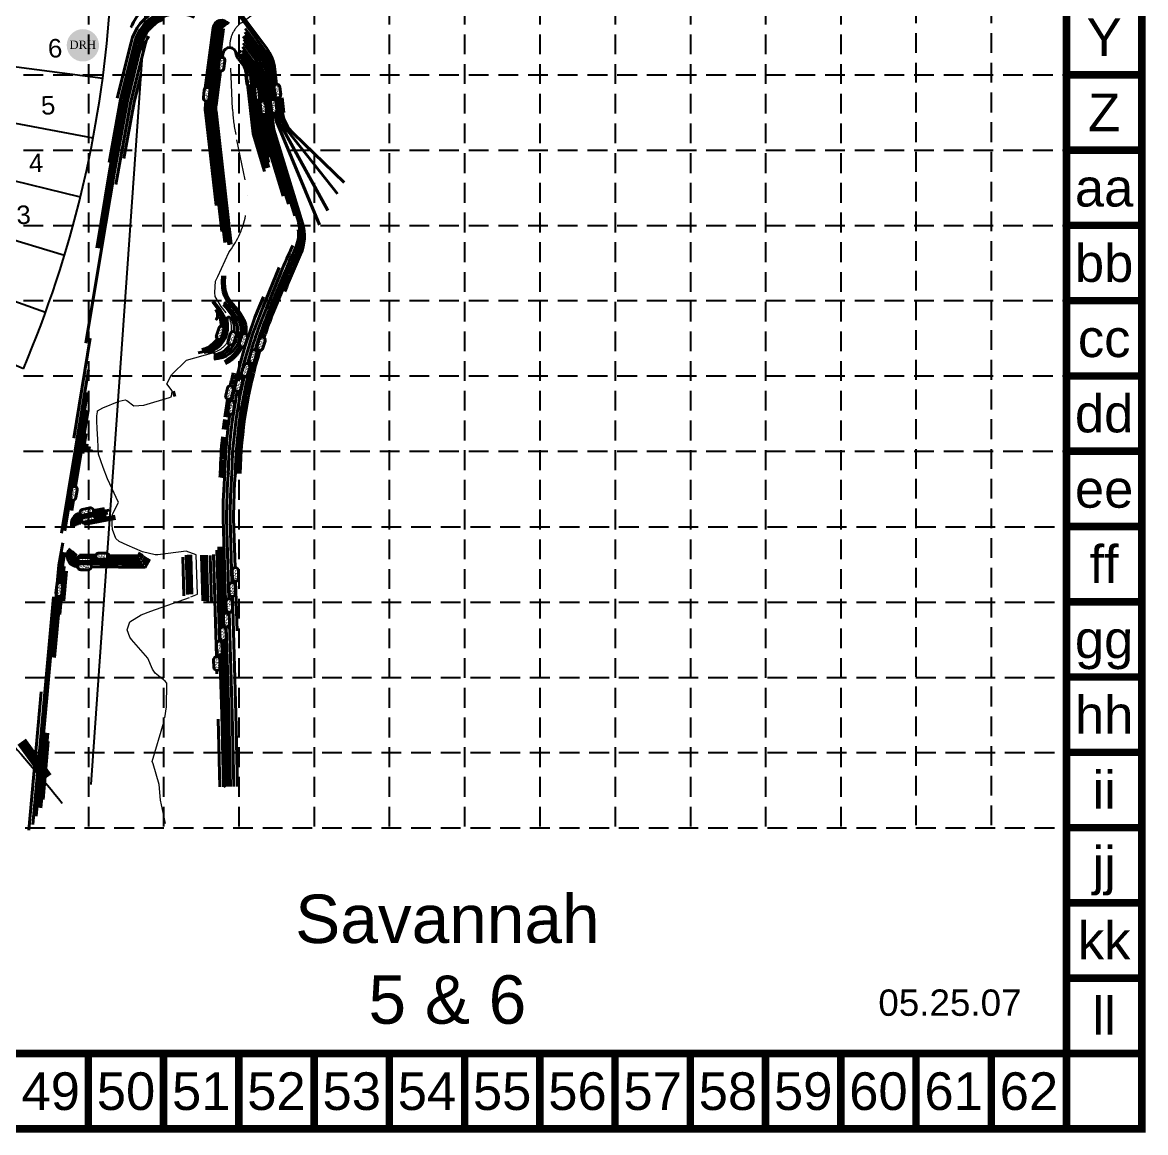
# Model space of a CAD drawing. Header units: feet. Extents: x 6037 to 11520, y 4436 to 7866.
# Drawn here: x 10243 to 11520, y 4436 to 5697 of the extents above; entities that cross this region are included whole.
import ezdxf
from ezdxf.enums import TextEntityAlignment as Align

# ---------------------------------------------------------------- set-up
doc = ezdxf.new("R2010")
doc.units = ezdxf.units.FT
doc.header["$LTSCALE"] = 0.4
doc.header["$MEASUREMENT"] = 0
for name, pattern in [('DASHED2', [0.375, 0.25, -0.125]), ('DGN Style 3', [204.068222, 145.763016, -58.305206]), ('DGN Style 4', [233.366589, 116.610413, -58.305206, 0.145763, -58.305206]), ('HIDDEN', [0.375, 0.25, -0.125])]:
    doc.linetypes.add(name, pattern=pattern)
for name, color, linetype in [('1 DR HORTON LOT', 7, 'Continuous'), ('1 EROSION BLANKET', 84, 'Continuous'), ('1 LOT NUMBER', 7, 'Continuous'), ('BASE', 7, 'Continuous'), ('grid', 254, 'HIDDEN'), ('Level 1', 7, 'Continuous'), ('LOTLINE', 7, 'Continuous'), ('ROW', 7, 'Continuous')]:
    doc.layers.add(name, color=color, linetype=linetype)
doc.styles.add('DRHorton', font='dutcheb.ttf')
doc.styles.get("Standard").update_dxf_attribs({"font": 'ARIAL.TTF'})
doc.styles.add('Style-CB101', font='CB101.shx')
doc.styles.add('Style-CHAR_FAST_FONT', font='CHAR_FAST_FONT.shx')

# ---------------------------------------------------------------- blocks, each defined once
blk = doc.blocks.new('DRHorton')
h = blk.add_hatch(color=1)
h.paths.add_polyline_path([(78.7, 25.8, 1), (40.4, 25.8, 1)])
h.paths.add_polyline_path([(42.3, 17.9), (76.5, 17.9), (76.5, 34.9), (42.3, 34.9)], flags=24)
at = {"layer": 'BASE', "color": 176, "style": 'DRHorton'}
blk.add_text('DRH', height=9.81, dxfattribs=at).set_placement((59.4, 21.6), align=Align.CENTER)

msp = doc.modelspace()

# ---------------------------------------------------------------- linework, layer by layer
at = {"layer": '1 EROSION BLANKET', "color": 200, "const_width": 11.8}
msp.add_lwpolyline([(10271.3, 4839.7), (10242.2, 4880.2)], dxfattribs=at)
at = {"layer": 'BASE', "color": 9}
msp.add_line((11430, 7776.3), (11430, 4525.9), dxfattribs=at)
at = {"layer": 'BASE', "const_width": 8.55}
for points in [[(6041.2, 4440.4), (11515.5, 4440.4), (11515.5, 7861.8), (6041.2, 7861.8)], [(6126.7, 4525.9), (11430, 4525.9), (11430, 7776.3), (6126.7, 7776.3)]]:
    msp.add_lwpolyline(points, close=True, dxfattribs=at)
for points in [[(11515.5, 5637.9), (11430, 5637.9)], [(11515.5, 5552.3), (11430, 5552.3)], [(11515.5, 5466.8), (11430, 5466.8)], [(11515.5, 5381.3), (11430, 5381.3)], [(11515.5, 5295.7), (11430, 5295.7)], [(11515.5, 5210.2), (11430, 5210.2)], [(11515.5, 5124.7), (11430, 5124.7)], [(11515.5, 5039.1), (11430, 5039.1)], [(11515.5, 4953.6), (11430, 4953.6)], [(11515.5, 4868.1), (11430, 4868.1)], [(11515.5, 4782.5), (11430, 4782.5)], [(11515.5, 4697), (11430, 4697)], [(11515.5, 4611.4), (11430, 4611.4)], [(10318, 4440.4), (10318, 4525.9)], [(10403.5, 4440.4), (10403.5, 4525.9)], [(10489.1, 4440.4), (10489.1, 4525.9)], [(10574.6, 4440.4), (10574.6, 4525.9)], [(10660.1, 4440.4), (10660.1, 4525.9)], [(10745.7, 4440.4), (10745.7, 4525.9)], [(10831.2, 4440.4), (10831.2, 4525.9)], [(10916.7, 4440.4), (10916.7, 4525.9)], [(11002.3, 4440.4), (11002.3, 4525.9)], [(11087.8, 4440.4), (11087.8, 4525.9)], [(11173.3, 4440.4), (11173.3, 4525.9)], [(11258.9, 4440.4), (11258.9, 4525.9)], [(11344.4, 4440.4), (11344.4, 4525.9)], [(11515.5, 4525.9), (11430, 4525.9)], [(11430, 4440.4), (11430, 4525.9)]]:
    msp.add_lwpolyline(points, dxfattribs=at)
at = {"layer": 'grid', "color": 252, "linetype": 'DASHED2', "ltscale": 225}
for p, q in [((10318, 7776.3), (10318, 4782.1)), ((10403.5, 7776.3), (10403.5, 4782.1)), ((10489.1, 7776.3), (10489.1, 4782.1)), ((10574.6, 7776.3), (10574.6, 4782.1)), ((10660.1, 7776.3), (10660.1, 4782.1)), ((10745.7, 7776.3), (10745.7, 4782.1)), ((10831.2, 7776.3), (10831.2, 4782.1)), ((10916.7, 7776.3), (10916.7, 4782.1)), ((11002.3, 7776.3), (11002.3, 4782.1)), ((11087.8, 7776.3), (11087.8, 4782.1)), ((11173.3, 7776.3), (11173.3, 4782.1)), ((11258.7, 7777.7), (11258.7, 4782.1)), ((11344.3, 7777.7), (11344.3, 4782.1)), ((6126.7, 5637.9), (11430, 5637.9)), ((6126.7, 5552.3), (11430, 5552.3)), ((6126.7, 5466.8), (11430, 5466.8)), ((6126.7, 5381.3), (11430, 5381.3)), ((6126.7, 5295.7), (11430, 5295.7)), ((6126.7, 5210.2), (11430, 5210.2)), ((6128.7, 5124.3), (11431.9, 5124.3)), ((6128.7, 5038.7), (11431.9, 5038.7)), ((6128.7, 4953.2), (11431.9, 4953.2)), ((6128.7, 4867.7), (11431.9, 4867.7)), ((6128.7, 4782.1), (11431.9, 4782.1))]:
    msp.add_line(p, q, dxfattribs=at)
at = {"layer": 'Level 1', "color": 5, "linetype": 'DGN Style 4', "lineweight": 0}
for p, q in [((10492, 5697.1), (10524.9, 5721.6)), ((10492, 5697.1), (10492, 5697.1)), ((10492, 5697.1), (10492, 5697.1)), ((10481.9, 5598.9), (10478.8, 5669.5)), ((10496.4, 5518.4), (10485.6, 5570.1)), ((10465.2, 5408.6), (10477.6, 5435.9)), ((10461.6, 5390.5), (10462.6, 5403.4)), ((10462.6, 5403.4), (10465.2, 5408.6)), ((10462, 5386), (10461.6, 5390.5)), ((10468.8, 5374.7), (10462, 5386)), ((10474.6, 5367.5), (10468.8, 5374.7)), ((10412.4, 5296.9), (10429.5, 5313.5)), ((10429.5, 5313.5), (10460.7, 5322.5)), ((10407.3, 5286.8), (10412.4, 5296.9)), ((10413.4, 5278.9), (10407.3, 5286.8)), ((10412, 5272), (10413, 5274.7)), ((10413, 5274.7), (10413.4, 5278.9)), ((10334.4, 5259.4), (10352.9, 5267)), ((10352.9, 5267), (10360, 5268.5)), ((10360, 5268.5), (10361.8, 5267.8)), ((10361.8, 5267.8), (10369.6, 5261.6)), ((10369.6, 5261.6), (10381.1, 5262.4)), ((10381.1, 5262.4), (10410.3, 5271.1)), ((10410.3, 5271.1), (10412, 5272)), ((10327.6, 5244.3), (10327.8, 5250.5)), ((10328.6, 5254.8), (10327.8, 5254.8)), ((10327.8, 5250.5), (10328.2, 5254.8)), ((10328.2, 5254.8), (10328.3, 5255.9)), ((10328.3, 5255.9), (10334.4, 5259.4)), ((10328.1, 5236), (10327.6, 5244.3)), ((10328.7, 5223.4), (10328.1, 5236)), ((10329.6, 5207), (10328.7, 5223.4)), ((10335, 5191.7), (10329.6, 5207)), ((10339.9, 5178.8), (10335, 5191.7)), ((10352.3, 5152.1), (10339.9, 5178.8)), ((10345.6, 5138.6), (10352.3, 5152.1)), ((10344.9, 5126.7), (10345.6, 5138.6)), ((10345.3, 5121.1), (10344.9, 5126.7)), ((10349.4, 5111.2), (10345.3, 5121.1)), ((10352.9, 5107.6), (10349.4, 5111.2)), ((10362.2, 5103.5), (10352.9, 5107.6)), ((10379.6, 5095.9), (10362.2, 5103.5)), ((10393.9, 5092.5), (10379.6, 5095.9)), ((10429, 5096.6), (10397, 5092.6)), ((10440.7, 5092.6), (10429, 5096.6)), ((10397, 5092.6), (10393.9, 5092.5)), ((10442.1, 5047.8), (10440.7, 5092.6)), ((10388.9, 5028.5), (10434.6, 5044.7)), ((10434.6, 5044.7), (10442.1, 5047.8)), ((10365, 5016.3), (10378, 5024.3)), ((10378, 5024.3), (10388.9, 5028.5)), ((10362.1, 5007.1), (10365, 5016.3)), ((10365.1, 4999.1), (10362.1, 5007.1)), ((10367.2, 4996.1), (10365.1, 4999.1)), ((10385.7, 4975.1), (10367.2, 4996.1)), ((10390.9, 4962.6), (10385.7, 4975.1)), ((10393.9, 4958), (10390.9, 4962.6)), ((10405.4, 4949), (10393.9, 4958)), ((10407.3, 4946.7), (10405.4, 4949)), ((10407, 4919.6), (10407.3, 4946.7)), ((10405, 4907.1), (10407, 4919.6)), ((10390.5, 4857.7), (10405, 4907.1)), ((10391.6, 4854.9), (10390.5, 4857.7)), ((10398.6, 4831.4), (10391.6, 4854.9)), ((10399.9, 4813.9), (10398.6, 4831.4)), ((10405.7, 4787.2), (10399.9, 4813.9))]:
    msp.add_line(p, q, dxfattribs=at)
at = {"layer": 'Level 1', "color": 5, "linetype": 'Continuous', "lineweight": 40}
for p, q in [((10518, 5666.6), (10489.7, 5704.7)), ((10520.4, 5668.4), (10492.9, 5705.4)), ((10450.6, 5622.8), (10459.7, 5691.1)), ((10453.7, 5623.5), (10462.7, 5690.7)), ((10454.2, 5604.6), (10465.7, 5690.3)), ((10460.2, 5603.9), (10471.8, 5690.5)), ((10513.2, 5663), (10495.8, 5686.4)), ((10515.6, 5664.8), (10496.4, 5690.6)), ((10350.8, 5611.5), (10366.5, 5674.7)), ((10354.6, 5610), (10370.4, 5673.8)), ((10362.4, 5608.3), (10378.1, 5671.8)), ((10366.3, 5607.5), (10382, 5670.9)), ((10503.6, 5655.8), (10493.3, 5669.6)), ((10506, 5657.6), (10494, 5673.8)), ((10508.4, 5659.4), (10494.6, 5678)), ((10470.4, 5657.7), (10471, 5662.4)), ((10493.9, 5648.7), (10488.4, 5656.1)), ((10496.4, 5650.5), (10490.8, 5657.9)), ((10501.2, 5654), (10492.7, 5665.4)), ((10521, 5643.2), (10528.7, 5575.8)), ((10524, 5643.5), (10527.9, 5609.8)), ((10527, 5643.9), (10532.7, 5593.8)), ((10530, 5644.2), (10531.9, 5627.1)), ((10370.2, 5606.6), (10378.2, 5638.9)), ((10463.2, 5603.5), (10468.3, 5642.1)), ((10497.2, 5640.5), (10505.2, 5570.9)), ((10500.2, 5640.8), (10500.2, 5640.8)), ((10506.1, 5641.5), (10508.1, 5624.3)), ((10509.1, 5641.8), (10517, 5573.4)), ((10512.1, 5642.2), (10516, 5608.1)), ((10515.1, 5642.5), (10522.9, 5574.6)), ((10502, 5625.3), (10508.1, 5571.5)), ((10341.5, 5538.4), (10354.6, 5610)), ((10347.7, 5527.7), (10362.4, 5608.3)), ((10349.1, 5513.2), (10366.3, 5607.5)), ((10358.5, 5542.9), (10370.2, 5606.6)), ((10451.3, 5605), (10451.7, 5608.1)), ((10509.9, 5608.7), (10514, 5572.7)), ((10533.7, 5611.5), (10535.7, 5594.2)), ((10451.2, 5595.4), (10463.3, 5489.2)), ((10454.1, 5595.8), (10469.7, 5459.9)), ((10460.1, 5596.5), (10477.5, 5444.5)), ((10463.1, 5596.8), (10480.4, 5445.5)), ((10517.8, 5592.7), (10519.9, 5574)), ((10529.6, 5594.3), (10529.8, 5593.4)), ((10580.8, 5467.5), (10533, 5582.2)), ((10505.2, 5570.9), (10518.4, 5527.9)), ((10508.1, 5571.5), (10520.3, 5531.9)), ((10514, 5572.7), (10522.8, 5544.1)), ((10517, 5573.4), (10539.5, 5500)), ((10519.9, 5574), (10545.5, 5490.8)), ((10522.9, 5574.6), (10552.7, 5477.5)), ((10528.7, 5575.8), (10561.5, 5469.4)), ((10538.1, 5578.6), (10590.2, 5483.7)), ((10545.1, 5573.5), (10601.2, 5502.6)), ((10608.8, 5515.6), (10551.3, 5571.1)), ((10332.9, 5440.3), (10347.7, 5527.7)), ((10315.2, 5333), (10332.9, 5440.3)), ((10535, 5419.1), (10516.3, 5373.5)), ((10537.3, 5414.1), (10520, 5372)), ((10541, 5412.5), (10523.7, 5370.5)), ((10516.9, 5385.6), (10512.6, 5375.1)), ((10301.4, 5225), (10320.2, 5338.7)), ((10287.6, 5117), (10318.3, 5302.5)), ((10291.1, 5119.9), (10317.1, 5276.9)), ((10311.7, 5207.6), (10315.4, 5230.4)), ((10315, 5209.2), (10316.5, 5218.5)), ((10318.2, 5210.5), (10319.1, 5215.5)), ((10321.3, 5210.4), (10321.6, 5212.3)), ((10323.9, 5142.9), (10336.4, 5145.2)), ((10309.1, 5137), (10341.5, 5143.2)), ((10309.7, 5134.1), (10340.1, 5139.8)), ((10325.5, 5134), (10338.7, 5136.5)), ((10474.2, 5026.1), (10471.1, 5133.6)), ((10477.7, 5042.5), (10475.1, 5133.7)), ((10481.2, 5060.8), (10479.1, 5133.7)), ((10484.8, 5077.9), (10483.1, 5133.8)), ((10284.6, 5080.6), (10288.8, 5106.1)), ((10297.3, 5099.6), (10296.4, 5098.4)), ((10299.7, 5097.7), (10298.8, 5096.6)), ((10302.1, 5095.9), (10301.2, 5094.7)), ((10304.5, 5094.1), (10303.6, 5092.9)), ((10467.1, 4994.2), (10464.1, 5097.6)), ((10305.9, 5085.1), (10379.2, 5084.1)), ((10305.9, 5082.1), (10381, 5081.1)), ((10321.5, 5087.9), (10377.4, 5087.2)), ((10377.4, 5087.2), (10380.3, 5092.5)), ((10379.2, 5084.1), (10382.8, 5090.7)), ((10381, 5081.1), (10385.2, 5088.9)), ((10382.7, 5078.1), (10387.9, 5087.6)), ((10426.6, 5046), (10425.3, 5090)), ((10430.6, 5047.3), (10429.3, 5092.1)), ((10453.8, 5039.2), (10452.3, 5092)), ((10457.9, 5038), (10456.3, 5091.6)), ((10463.7, 4976.7), (10460.2, 5093)), ((10284.6, 5080.6), (10258.7, 4795.5)), ((10290.5, 5079.2), (10285.5, 5024.7)), ((10293, 5074), (10290, 5040.2)), ((10321.4, 5078.9), (10382.7, 5078.1)), ((10487.1, 5006.1), (10485.3, 5062.4)), ((10278.3, 5044.7), (10254.8, 4786)), ((10485.6, 4911.7), (10481.7, 5045.2)), ((10481.6, 4911.6), (10478.2, 5027)), ((10477.6, 4911.5), (10474.7, 5010.5)), ((10264.5, 4936.7), (10250.2, 4779.5)), ((10465.7, 4905.9), (10467.5, 4828.9)), ((10469.6, 4911.4), (10471.5, 4829)), ((10477.6, 4911.5), (10479.5, 4829.1)), ((10481.6, 4911.6), (10483.5, 4829.2)), ((10485.6, 4911.7), (10487.5, 4829.3)), ((10272.4, 4880.4), (10266.5, 4814.5))]:
    msp.add_line(p, q, dxfattribs=at)
at = {"layer": 'Level 1', "color": 5, "linetype": 'DGN Style 3', "lineweight": 53}
for p, q in [((10457.9, 5604.2), (10469.5, 5690.8)), ((10498.2, 5651.8), (10492.6, 5659.3)), ((10504.2, 5625.5), (10510.3, 5571.8)), ((10457.9, 5596.2), (10475.3, 5444.2)), ((10510.3, 5572.2), (10522.5, 5532.5)), ((10468.9, 5009.9), (10466.4, 5097.6)), ((10471.8, 4911.3), (10469.8, 4978.7)), ((10471.8, 4911.4), (10473.7, 4829)), ((10270.2, 4880.6), (10263.4, 4805.8))]:
    msp.add_line(p, q, dxfattribs=at)
at = {"layer": 'Level 1', "color": 5, "linetype": 'Continuous', "lineweight": 70}
for p, q in [((10461.8, 5638.4), (10468.7, 5689.9)), ((10510.8, 5661.2), (10495.2, 5682.2)), ((10358.5, 5609.2), (10374.3, 5672.8)), ((10498.8, 5652.3), (10493.2, 5659.7)), ((10503.2, 5641.1), (10511.1, 5572.1)), ((10518.1, 5642.9), (10525.8, 5575.2)), ((10457.2, 5604.2), (10459.7, 5622.8)), ((10343.7, 5528.4), (10358.5, 5609.2)), ((10536.7, 5611.8), (10538.7, 5594.7)), ((10457.1, 5596.1), (10474.2, 5447.2)), ((10511.1, 5572.1), (10521.6, 5538)), ((10525.8, 5575.2), (10558.2, 5469.9)), ((10329, 5441), (10343.7, 5528.4)), ((10544.7, 5411), (10527.4, 5369)), ((10302.4, 5170), (10316.8, 5256.9)), ((10297.9, 5142.7), (10299.9, 5154.7)), ((10287.5, 5080.1), (10290.1, 5095.6)), ((10375.6, 5090.2), (10378, 5094.6)), ((10470.7, 5010.4), (10468, 5101.4)), ((10308, 5091.1), (10326.3, 5090.8)), ((10341.9, 5090.6), (10375.6, 5090.2)), ((10434.6, 5047.6), (10433.3, 5092.4)), ((10449.8, 5040.3), (10448.3, 5092.2)), ((10287.6, 5080.6), (10285.8, 5060.8)), ((10284.4, 5045.3), (10278.1, 4975.7)), ((10473.6, 4911.4), (10471.1, 4994.8)), ((10473.6, 4911.4), (10475.5, 4829.1)), ((10270.3, 4890.4), (10262.6, 4805))]:
    msp.add_line(p, q, dxfattribs=at)
at = {"layer": 'Level 1', "color": 35, "linetype": 'Continuous', "lineweight": 40}
for p, q in [((10414.7, 5278.3), (10416.4, 5272.2)), ((10469.6, 4911.3), (10467.6, 4978.7)), ((10464.2, 4957.1), (10464.1, 4961.2))]:
    msp.add_line(p, q, dxfattribs=at)
at = {"layer": 'Level 1', "color": 35, "linetype": 'Continuous', "lineweight": 70}
msp.add_line((10313.1, 5128.6), (10348.7, 5135.4), dxfattribs=at)
at = {"layer": 'Level 1', "flags": 128}
msp.add_lwpolyline([(10321.3, 4831.4), (10431.3, 6397.7), (10458.5, 7358.9)], dxfattribs=at)
at = {"layer": 'Level 1', "color": 35, "linetype": 'DGN Style 4', "lineweight": 0, "flags": 128}
msp.add_lwpolyline([(10479.2, 5673.7), (10479.2, 5673.7)], dxfattribs=at)
at = {"layer": 'Level 1', "color": 5, "linetype": 'Continuous', "lineweight": 40, "flags": 128}
for points in [[(10473.2, 5653.8), (10472.1, 5645.3), (10472.1, 5645.3), (10472.1, 5645.3, -1), (10465.1, 5646.2), (10465.1, 5646.2), (10465.1, 5646.2), (10466.3, 5654.7), (10466.3, 5654.7), (10466.3, 5654.7, -1), (10473.2, 5653.8)], [(10464.8, 5634.4), (10463.6, 5625.9), (10463.6, 5625.9), (10463.6, 5625.9, -1), (10456.7, 5626.9), (10456.7, 5626.9), (10456.7, 5626.9), (10457.8, 5635.4), (10457.8, 5635.4), (10457.8, 5635.4, -1), (10464.8, 5634.4)], [(10498, 5628.4), (10497.1, 5636.9), (10497.1, 5636.9), (10497.1, 5636.9, -1), (10504, 5637.7), (10504, 5637.7), (10504, 5637.7), (10504.9, 5629.1), (10504.9, 5629.1), (10504.9, 5629.1, -1), (10498, 5628.4)], [(10456.7, 5619.6), (10455.6, 5611.1), (10455.6, 5611.1), (10455.6, 5611.1, -1), (10448.7, 5612), (10448.7, 5612), (10448.7, 5612), (10449.8, 5620.5), (10449.8, 5620.5), (10449.8, 5620.5, -1), (10456.7, 5619.6)], [(10505.9, 5611.9), (10505, 5620.4), (10505, 5620.4), (10505, 5620.4, -1), (10512, 5621.2), (10512, 5621.2), (10512, 5621.2), (10512.9, 5612.6), (10512.9, 5612.6), (10512.9, 5612.6, -1), (10505.9, 5611.9)], [(10529.7, 5614.7), (10528.8, 5623.2), (10528.8, 5623.2), (10528.8, 5623.2, -1), (10535.8, 5624), (10535.8, 5624), (10535.8, 5624), (10536.7, 5615.5), (10536.7, 5615.5), (10536.7, 5615.5, -1), (10529.7, 5614.7)], [(10513.8, 5595.8), (10512.9, 5604.3), (10512.9, 5604.3), (10512.9, 5604.3, -1), (10519.8, 5605), (10519.8, 5605), (10519.8, 5605), (10520.8, 5596.5), (10520.8, 5596.5), (10520.8, 5596.5, -1), (10513.8, 5595.8)], [(10525.7, 5597.4), (10524.8, 5606), (10524.8, 5606), (10524.8, 5606, -1), (10531.7, 5606.7), (10531.7, 5606.7), (10531.7, 5606.7), (10532.6, 5598.2), (10532.6, 5598.2), (10532.6, 5598.2, -1), (10525.7, 5597.4)], [(10442.7, 5321.8), (10449.6, 5323.6), (10449.6, 5323.6, 0.540691), (10466, 5371), (10466, 5371), (10459, 5380.1)], [(10449.4, 5322.4), (10451.7, 5322.9), (10451.7, 5322.9, 0.540692), (10468.1, 5370.4), (10468.1, 5370.4), (10460.3, 5380.4)], [(10472.8, 5347.7), (10470.3, 5339.5), (10470.3, 5339.5, -1), (10463.6, 5341.6), (10463.6, 5341.6), (10466.2, 5349.8), (10466.2, 5349.8, -1), (10472.8, 5347.7)], [(10486, 5341.5), (10483.4, 5333.3), (10483.4, 5333.3, -1), (10476.8, 5335.4), (10476.8, 5335.4), (10479.3, 5343.6), (10479.3, 5343.6, -1), (10486, 5341.5)], [(10498.9, 5339.1), (10496.4, 5331), (10496.4, 5331, -1), (10489.7, 5333.1), (10489.7, 5333.1), (10492.3, 5341.2), (10492.3, 5341.2, -1), (10498.9, 5339.1)], [(10518.9, 5335.3), (10516.3, 5327.1), (10516.3, 5327.1, -1), (10509.7, 5329.2), (10509.7, 5329.2), (10512.2, 5337.4), (10512.2, 5337.4, -1), (10518.9, 5335.3)], [(10509.7, 5320.9), (10507.6, 5312.6), (10507.6, 5312.6, -1), (10500.8, 5314.3), (10500.8, 5314.3), (10502.9, 5322.6), (10502.9, 5322.6, -1), (10509.7, 5320.9)], [(10501.5, 5305.2), (10498.9, 5297), (10498.9, 5297, -1), (10492.2, 5299.1), (10492.2, 5299.1), (10494.8, 5307.3), (10494.8, 5307.3, -1), (10501.5, 5305.2)], [(10493.2, 5289.1), (10491.4, 5280.7), (10491.4, 5280.7, -1), (10484.6, 5282.2), (10484.6, 5282.2), (10486.4, 5290.6), (10486.4, 5290.6, -1), (10493.2, 5289.1)], [(10482.8, 5280.2), (10480.9, 5271.9), (10480.9, 5271.9, -1), (10474.1, 5273.4), (10474.1, 5273.4), (10476, 5281.8), (10476, 5281.8, -1), (10482.8, 5280.2)], [(10484.3, 5263.4), (10483, 5254.9), (10483, 5254.9, -1), (10476.1, 5255.9), (10476.1, 5255.9), (10477.3, 5264.4), (10477.3, 5264.4, -1), (10484.3, 5263.4)], [(10305.3, 5166), (10303.9, 5157.6), (10303.9, 5157.6), (10303.9, 5157.6, -1), (10297, 5158.7), (10297, 5158.7), (10297, 5158.7), (10298.4, 5167.2), (10298.4, 5167.2), (10298.4, 5167.2, -1), (10305.3, 5166)], [(10321.1, 5138.8), (10312.7, 5137.2), (10312.7, 5137.2), (10312.7, 5137.2, -1), (10311.3, 5144.1), (10311.3, 5144.1), (10311.3, 5144.1), (10319.8, 5145.7), (10319.8, 5145.7), (10319.8, 5145.7, -1), (10321.1, 5138.8)], [(10322.8, 5129.9), (10314.3, 5128.3), (10314.3, 5128.3), (10314.3, 5128.3, -1), (10313, 5135.2), (10313, 5135.2), (10313, 5135.2), (10321.4, 5136.8), (10321.4, 5136.8), (10321.4, 5136.8, -1), (10322.8, 5129.9)], [(10338.4, 5087.2), (10329.8, 5087.3), (10329.8, 5087.3), (10329.8, 5087.3, -1), (10329.9, 5094.3), (10329.9, 5094.3), (10329.9, 5094.3), (10338.4, 5094.2), (10338.4, 5094.2), (10338.4, 5094.2, -1), (10338.4, 5087.2)], [(10317.9, 5075.5), (10309.3, 5075.6), (10309.3, 5075.6), (10309.3, 5075.6, -1), (10309.4, 5082.6), (10309.4, 5082.6), (10309.4, 5082.6), (10317.9, 5082.5), (10317.9, 5082.5), (10317.9, 5082.5, -1), (10317.9, 5075.5)], [(10318, 5084.5), (10309.4, 5084.6), (10309.4, 5084.6), (10309.4, 5084.6, -1), (10309.5, 5091.6), (10309.5, 5091.6), (10309.5, 5091.6), (10318.1, 5091.5), (10318.1, 5091.5), (10318.1, 5091.5, -1), (10318, 5084.5)], [(10481.7, 5065.8), (10481.5, 5074.3), (10481.5, 5074.3, -1), (10488.5, 5074.5), (10488.5, 5074.5), (10488.7, 5066), (10488.7, 5066, -1), (10481.7, 5065.8)], [(10289, 5057), (10288.2, 5048.5), (10288.2, 5048.5), (10288.2, 5048.5, -1), (10281.2, 5049.1), (10281.2, 5049.1), (10281.2, 5049.1), (10282, 5057.7), (10282, 5057.7), (10282, 5057.7, -1), (10289, 5057)], [(10478, 5048.6), (10477.8, 5057.2), (10477.8, 5057.2, -1), (10484.8, 5057.4), (10484.8, 5057.4), (10485, 5048.8), (10485, 5048.8, -1), (10478, 5048.6)], [(10474.7, 5030.4), (10474.4, 5038.9), (10474.4, 5038.9, -1), (10481.4, 5039.1), (10481.4, 5039.1), (10481.7, 5030.6), (10481.7, 5030.6, -1), (10474.7, 5030.4)], [(10471.3, 5013.9), (10471, 5022.5), (10471, 5022.5, -1), (10478, 5022.7), (10478, 5022.7), (10478.3, 5014.1), (10478.3, 5014.1, -1), (10471.3, 5013.9)], [(10467.6, 4998.2), (10467.3, 5006.8), (10467.3, 5006.8, -1), (10474.3, 5007), (10474.3, 5007), (10474.6, 4998.5), (10474.6, 4998.5, -1), (10467.6, 4998.2)], [(10463.7, 4982.1), (10463.5, 4990.6), (10463.5, 4990.6, -1), (10470.5, 4990.8), (10470.5, 4990.8), (10470.7, 4982.3), (10470.7, 4982.3, -1), (10463.7, 4982.1)], [(10460.5, 4964.6), (10460.3, 4973.1), (10460.3, 4973.1, -1), (10467.3, 4973.4), (10467.3, 4973.4), (10467.5, 4964.8), (10467.5, 4964.8, -1), (10460.5, 4964.6)]]:
    msp.add_lwpolyline(points, format="xyb", dxfattribs=at)
at = {"layer": 'Level 1', "color": 5, "linetype": 'Continuous', "lineweight": 40}
for centre, radius, start, end in [((10419.9, 5661.5), 55, 66.379, 166.0732), ((10419.9, 5661.5), 51, 66.3172, 166.0732), ((10419.9, 5661.5), 43, 113.1328, 166.0737), ((10469.6, 5689.8), 9.97, 36.6369, 172.3839), ((10469.6, 5689.8), 6.97, 36.6369, 172.3839), ((10419.9, 5661.5), 39, 149.008, 166.0725), ((10469.6, 5689.8), 3.97, 36.6369, 172.3839), ((10478.5, 5661.4), 7.5, 2.1316, 172.3839), ((10491.5, 5661.9), 5.53, 182.1316, 201.2992), ((10491.5, 5661.9), 2.53, 81.6355, 201.2992), ((10480.3, 5638.5), 29, 6.5282, 36.6356), ((10480.3, 5638.5), 32, 6.5282, 36.6352), ((10480.3, 5638.5), 35, 6.5282, 36.6348), ((10480.3, 5638.5), 41, 6.5282, 36.6346), ((10480.3, 5638.5), 44, 6.5282, 36.6348), ((10480.3, 5638.5), 47, 6.5282, 36.6348), ((10480.3, 5638.5), 50, 6.5282, 36.6363), ((10480.3, 5638.5), 17, 6.5282, 36.6356), ((10480.3, 5638.5), 20, 6.5282, 36.6356), ((10480.3, 5638.5), 26, 6.5282, 36.6355), ((10513.7, 5454.7), 50, 335.4835, 17.1085), ((10514.9, 5457.7), 42, 335.1023, 6.2668), ((11164.6, 5156.2), 678.3, 154.912, 157.6505), ((11164.6, 5156.2), 674.3, 155.1023, 157.6505), ((11313.4, 5090), 828.9, 155.4835, 158.6485), ((10999.9, 5174.7), 526.9, 157.6505, 169.8721), ((10999.9, 5174.7), 522.9, 157.6505, 166.895), ((10999.9, 5174.7), 518.9, 157.6505, 164.9239), ((10999.9, 5174.7), 514.9, 157.6505, 163.0232), ((10444.3, 5352), 32, 340.6575, 5.6076), ((10458.6, 5346.1), 29, 274.2583, 343.9051), ((10459.5, 5347.1), 32.3, 272.2403, 341.8871), ((10457.7, 5345.1), 25.5, 276.59, 326.5528), ((10999.9, 5174.7), 514.9, 164.755, 178.849), ((10999.9, 5174.7), 518.9, 166.6403, 178.849), ((10999.9, 5174.7), 522.9, 168.6009, 178.849), ((10999.9, 5174.7), 526.9, 171.5659, 178.849), ((11127.1, 5133.8), 656, 175.4333, 180.0154), ((11127.1, 5133.8), 652, 175.4333, 180.0103), ((11127.1, 5133.8), 648, 175.4333, 180.0052), ((11127.1, 5133.8), 644, 175.4333, 180), ((10310.8, 5128.2), 12, 100.7563, 202.7104), ((10310.8, 5128.2), 9, 100.7563, 202.7104), ((10310.8, 5128.2), 6, 100.7563, 202.7104), ((10310.8, 5128.2), 3, 100.7563, 202.7104), ((10306, 5091.1), 12, 142.7105, 269.2437), ((10306, 5091.1), 9, 142.7105, 269.2437), ((10306, 5091.1), 6, 142.7105, 269.2437), ((10306, 5091.1), 3, 142.7105, 269.2437)]:
    msp.add_arc(centre, radius, start, end, dxfattribs=at)
at = {"layer": 'Level 1', "color": 5, "linetype": 'Continuous', "lineweight": 70}
for centre, radius, start, end in [((10419.9, 5661.5), 47, 66.0959, 166.0733), ((10469.6, 5689.8), 0.968, 36.6369, 172.3839), ((10480.3, 5638.5), 38, 6.5282, 36.6348), ((10480.3, 5638.5), 23, 6.5282, 36.6352), ((10514.3, 5456.3), 46, 335.222, 17.1085), ((11164.6, 5156.2), 670.3, 155.222, 157.6505), ((10999.9, 5174.7), 510.9, 157.6505, 161.1553), ((10454.6, 5347.8), 41.3, 297.0801, 332.8634), ((10999.9, 5174.7), 510.9, 162.9026, 178.8624), ((10999.9, 5174.7), 530.9, 166.4668, 168.08), ((10999.9, 5174.7), 530.9, 169.7579, 171.9586), ((10999.9, 5174.7), 530.9, 172.2653, 173.5115), ((10999.9, 5174.7), 530.9, 174.3904, 178.849)]:
    msp.add_arc(centre, radius, start, end, dxfattribs=at)
at = {"layer": 'Level 1', "color": 5, "linetype": 'Continuous', "lineweight": 40, "extrusion": (0, 0, -1)}
for centre, radius, start, end in [((-10444.6, 5655.9), 86, 24.5226, 36.2987), ((-10501.2, 5665.7), 16, 323.3653, 338.7639), ((-10501.2, 5665.7), 13, 323.3644, 338.7639), ((-10489.9, 5599.9), 39, 353.4723, 7.6165), ((-10489.9, 5599.9), 36, 353.4723, 7.6157), ((-10489.9, 5599.9), 30, 353.4718, 7.6161), ((-10489.9, 5599.9), 27, 353.4718, 7.6161), ((-10565, 5597.6), 35.4, 334.2903, 353.1332), ((-10581.5, 5602.4), 49.6, 331.2072, 349.9481), ((-10581.5, 5602.4), 46.6, 321.5858, 349.8363), ((-10581.5, 5602.4), 43.6, 313.9598, 349.7131), ((-10454.9, 5365), 10, 142.2469, 217.446), ((-10446.2, 5351.4), 30, 199.3425, 256.2577), ((-10460.1, 5322.3), 0.607, 75.8474, 252.0211)]:
    msp.add_arc(centre, radius, start, end, dxfattribs=at)
at = {"layer": 'Level 1', "color": 5, "linetype": 'DGN Style 4', "lineweight": 0}
for centre, radius, start, end in [((10511.4, 5670.9), 32.6, 126.6358, 182.5084), ((10659.8, 5606.7), 178.1, 182.5085, 191.8638), ((10397.4, 5497.6), 101.2, 322.4032, 11.8638), ((10452.2, 5349.8), 28.6, 287.3577, 38.3361)]:
    msp.add_arc(centre, radius, start, end, dxfattribs=at)
at = {"layer": 'Level 1', "color": 5, "linetype": 'Continuous', "lineweight": 70, "extrusion": (0, 0, -1)}
for centre, radius, start, end in [((-10501.2, 5665.7), 10, 323.3644, 337.2529), ((-10489.9, 5599.9), 33, 353.4721, 7.6158), ((-10440, 5353.3), 30.1, 144.2151, 182.2398), ((-10440, 5353.3), 30.1, 211.8113, 255.9262)]:
    msp.add_arc(centre, radius, start, end, dxfattribs=at)
at = {"layer": 'Level 1', "color": 5, "linetype": 'DGN Style 3', "lineweight": 53}
msp.add_arc((10480.3, 5638.5), 22.2, 6.5282, 36.6356, dxfattribs=at)
at = {"layer": 'Level 1', "color": 5, "linetype": 'DGN Style 3', "lineweight": 53, "extrusion": (0, 0, -1)}
msp.add_arc((-10489.9, 5599.9), 32.2, 353.4718, 7.6161, dxfattribs=at)
at = {"layer": 'Level 1', "color": 35, "linetype": 'Continuous', "lineweight": 70}
msp.add_arc((11127.1, 5133.8), 660, 175.4333, 175.9771, dxfattribs=at)
at = {"layer": 'Level 1', "color": 5, "linetype": 'Continuous', "lineweight": 70}
msp.add_open_spline([(10496.1, 5343.6), (10496.5, 5345.8), (10496.2, 5350.2), (10495.9, 5357.4), (10484.4, 5374), (10469.5, 5388.8), (10472.1, 5409.5)], degree=3, knots=[0, 0, 0, 0, 0.149503, 0.433002, 0.716501, 1, 1, 1, 1], dxfattribs=at)
at = {"layer": 'Level 1', "color": 5, "linetype": 'Continuous', "lineweight": 40}
for points in [[(10486.4, 5338.1), (10487.8, 5344.6), (10488.3, 5353.8), (10481.3, 5365), (10474.5, 5373.5), (10471.4, 5376.7)], [(10472.5, 5379.6), (10478, 5373.3), (10484.1, 5365.8), (10488.3, 5359.5), (10490.1, 5355.9), (10491.6, 5351.7), (10492.1, 5341.2), (10490.2, 5337)]]:
    msp.add_open_spline(points, degree=3, dxfattribs=at)
msp.add_open_spline([(10483.7, 5345.9), (10484.1, 5350.2), (10483.4, 5356.4), (10479.7, 5363), (10475.2, 5362.7), (10475.7, 5358.6), (10476.2, 5355.2)], degree=3, knots=[0, 0, 0, 0, 0.189837, 0.459891, 0.729946, 1, 1, 1, 1], dxfattribs=at)
at = {"layer": 'LOTLINE'}
for p, q in [((10334.3, 5633.5), (10211.6, 5649.8)), ((10323.4, 5565.8), (10201.8, 5588.7)), ((10308.9, 5498.8), (10188.7, 5528.2)), ((10290.8, 5432.7), (10172.4, 5468.5)), ((10269.3, 5367.7), (10152.9, 5409.8)), ((10244.2, 5303.9), (10130.3, 5352.2))]:
    msp.add_line(p, q, dxfattribs=at)
msp.add_arc((9068.3, 5802.2), 1277.1, 337.0331, 355.9948, dxfattribs=at)
at = {"layer": 'ROW', "flags": 128}
msp.add_lwpolyline([(10044.6, 5155.6), (10042.5, 5150.8), (10042.5, 5150.8, -0.037301), (10021, 5110), (10023.4, 5093.3, -0.010542), (10091.9, 5032, -0.052003), (10124.1, 4995, 0.042246), (10147.2, 4967.3, -0.024289), (10288.2, 4810.5), (10288.2, 4810.5)], format="xyb", dxfattribs=at)

# ---------------------------------------------------------------- block references
at = {"layer": '1 DR HORTON LOT', "xscale": 0.9600000000000364, "yscale": 0.9600000000000364, "zscale": 0.96}
msp.add_blockref('DRHorton', (10254.6, 5646.6), dxfattribs=at)

# ---------------------------------------------------------------- texts
at = {"insert": (10726.1, 4706.4), "char_height": 55, "width": 880.96, "attachment_point": 2}
msp.add_mtext('Savannah \\P5 & 6', dxfattribs=at)
at = {"layer": '1 LOT NUMBER', "color": 7}
for s, p in [('6', (10272, 5667.7)), ('5', (10264.1, 5602.9)), ('4', (10250.3, 5537.3)), ('3', (10236.2, 5478.5))]:
    msp.add_text(s, height=21, rotation=2.5387, dxfattribs=at).set_placement(p, align=Align.MIDDLE_LEFT)
at = {"layer": 'BASE'}
for s, height, p in [('Y', 42.8, (11472.7, 5680.6)), ('Z', 42.8, (11472.7, 5595.1)), ('aa', 42.77, (11472.7, 5509.6)), ('bb', 42.77, (11472.7, 5424)), ('cc', 42.77, (11472.7, 5338.5)), ('dd', 42.77, (11472.7, 5253)), ('ee', 42.77, (11472.7, 5167.4)), ('ff', 42.77, (11472.7, 5081.9)), ('gg', 42.77, (11472.7, 4996.4)), ('hh', 42.77, (11472.7, 4910.8)), ('ii', 42.77, (11472.7, 4825.3)), ('jj', 42.77, (11472.7, 4739.7)), ('kk', 42.77, (11472.7, 4654.2)), ('ll', 42.77, (11472.7, 4568.7)), ('49', 42.77, (10275.2, 4483.1)), ('50', 42.77, (10360.8, 4483.1)), ('51', 42.77, (10446.3, 4483.1)), ('52', 42.77, (10531.8, 4483.1)), ('53', 42.77, (10617.4, 4483.1)), ('54', 42.77, (10702.9, 4483.1)), ('55', 42.77, (10788.4, 4483.1)), ('56', 42.77, (10874, 4483.1)), ('57', 42.77, (10959.5, 4483.1)), ('58', 42.77, (11045, 4483.1)), ('59', 42.77, (11130.6, 4483.1)), ('60', 42.77, (11216.1, 4483.1)), ('61', 42.77, (11301.6, 4483.1)), ('62', 42.77, (11387.2, 4483.1))]:
    msp.add_text(s, height=height, dxfattribs=at).set_placement(p, align=Align.MIDDLE_CENTER)
msp.add_text('05.25.07', height=29.94, dxfattribs=at).set_placement((11297.4, 4568.7), align=Align.CENTER)
at = {"layer": 'Level 1', "color": 5, "linetype": 'Continuous', "lineweight": 40}
for s, rotation, style, p in [('553', 82.3838, 'Style-CHAR_FAST_FONT', (10466, 5644.6)), ('555', 82.3838, 'Style-CHAR_FAST_FONT', (10457.6, 5625.3)), ('554', 276.1131, 'Style-CHAR_FAST_FONT', (10502.8, 5639)), ('557', 82.3838, 'Style-CHAR_FAST_FONT', (10449.6, 5610.4)), ('556', 276.1131, 'Style-CHAR_FAST_FONT', (10510.7, 5622.5)), ('564', 276.1131, 'Style-CHAR_FAST_FONT', (10534.5, 5625.3)), ('558', 276.1131, 'Style-CHAR_FAST_FONT', (10518.6, 5606.3)), ('562', 276.1131, 'Style-CHAR_FAST_FONT', (10530.5, 5608)), ('555', 72.6344, 'Style-CB101', (10464.2, 5339.9)), ('552', 72.6344, 'Style-CB101', (10477.4, 5333.7)), ('555', 72.6344, 'Style-CB101', (10490.3, 5331.4)), ('560', 72.6344, 'Style-CB101', (10510.3, 5327.5)), ('559', 75.7753, 'Style-CB101', (10501.5, 5312.6)), ('558', 72.6344, 'Style-CB101', (10492.8, 5297.4)), ('557', 77.6686, 'Style-CB101', (10485.3, 5280.6)), ('555', 77.082, 'Style-CB101', (10474.8, 5271.8)), ('556', 81.5567, 'Style-CB101', (10477, 5254.3)), ('555', 80.6054, 'Style-CHAR_FAST_FONT', (10297.9, 5157.1)), ('554', 10.7568, 'Style-CHAR_FAST_FONT', (10310.1, 5142.7)), ('551', 10.7568, 'Style-CHAR_FAST_FONT', (10311.8, 5133.9)), ('554', 359.2434, 'Style-CHAR_FAST_FONT', (10307.9, 5081.5)), ('551', 359.2434, 'Style-CHAR_FAST_FONT', (10308, 5090.5)), ('550', 359.2434, 'Style-CHAR_FAST_FONT', (10328.4, 5093.2)), ('559', 271.6783, 'Style-CB101', (10487.3, 5075.9)), ('555', 84.8168, 'Style-CHAR_FAST_FONT', (10282.2, 5047.6)), ('558', 271.6783, 'Style-CB101', (10483.6, 5058.8)), ('557', 271.6783, 'Style-CB101', (10480.3, 5040.6)), ('556', 271.6783, 'Style-CB101', (10476.9, 5024.1)), ('555', 271.6783, 'Style-CB101', (10473.2, 5008.4)), ('554', 271.6783, 'Style-CB101', (10469.3, 4992.2)), ('553', 271.6783, 'Style-CB101', (10466.1, 4974.8))]:
    msp.add_text(s, height=4.8, rotation=rotation, dxfattribs=dict(at, style=style)).set_placement(p, align=Align.TOP_LEFT)

doc.saveas('drawing.dxf')
